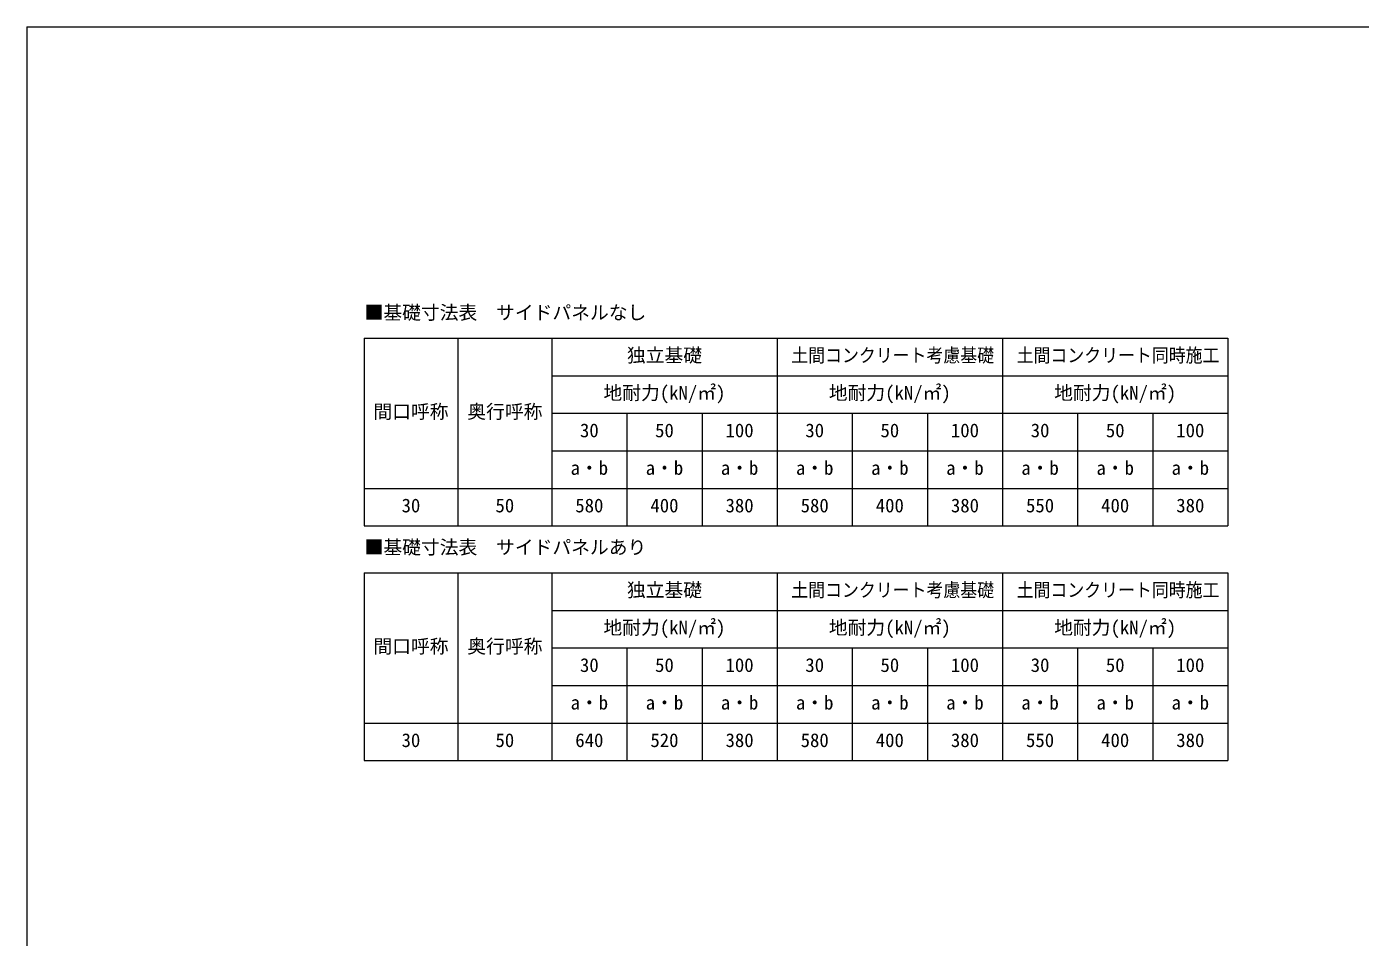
# Model space of a CAD drawing. Units: millimetres at full size, sheet at 1:40; details may follow other scales. Extents: x -11243 to 11243, y -7760 to 7760.
# Drawn here: x -11243 to 119, y 0 to 7760 of the extents above; entities that cross this region are included whole.
import ezdxf
from ezdxf.enums import TextEntityAlignment as Align

# ---------------------------------------------------------------- set-up
doc = ezdxf.new("R2010")
doc.units = ezdxf.units.MM
doc.header["$LTSCALE"] = 40
doc.layers.add('0-E_DET2', color=7, linetype='Continuous', lineweight=18)
doc.layers.add('F-0_240', color=7, linetype='Continuous', lineweight=9)
doc.styles.add('ＭＳ ゴシック', font='')
doc.styles.get('ＭＳ ゴシック').set_extended_font_data('MS Gothic')

msp = doc.modelspace()

# ---------------------------------------------------------------- linework, layer by layer
at = {"layer": '0-E_DET2'}
for p, q in [((-8368.88, 5106.03), (-8368.88, 3506.03)), ((-8368.88, 5106.03), (-1008.88, 5106.03)), ((-7568.88, 5106.03), (-7568.88, 3506.03)), ((-6768.88, 5106.03), (-6768.88, 3506.03)), ((-4848.88, 5106.03), (-4848.88, 3506.03)), ((-2928.88, 5106.03), (-2928.88, 3506.03)), ((-1008.88, 5106.03), (-1008.88, 3506.03)), ((-6768.88, 4786.03), (-1008.88, 4786.03)), ((-6768.88, 4466.03), (-1008.88, 4466.03)), ((-6128.88, 4466.03), (-6128.88, 3506.03)), ((-5488.88, 4466.03), (-5488.88, 3506.03)), ((-4208.88, 4466.03), (-4208.88, 3506.03)), ((-3568.88, 4466.03), (-3568.88, 3506.03)), ((-2288.88, 4466.03), (-2288.88, 3506.03)), ((-1648.88, 4466.03), (-1648.88, 3506.03)), ((-6768.88, 4146.03), (-1008.88, 4146.03)), ((-8368.88, 3826.03), (-1008.88, 3826.03)), ((-8368.88, 3506.03), (-1008.88, 3506.03)), ((-8368.88, 3106.03), (-8368.88, 1506.03)), ((-8368.88, 3106.03), (-1008.88, 3106.03)), ((-7568.88, 3106.03), (-7568.88, 1506.03)), ((-6768.88, 3106.03), (-6768.88, 1506.03)), ((-4848.88, 3106.03), (-4848.88, 1506.03)), ((-2928.88, 3106.03), (-2928.88, 1506.03)), ((-1008.88, 3106.03), (-1008.88, 1506.03)), ((-6768.88, 2786.03), (-1008.88, 2786.03)), ((-6768.88, 2466.03), (-1008.88, 2466.03)), ((-6128.88, 2466.03), (-6128.88, 1506.03)), ((-5488.88, 2466.03), (-5488.88, 1506.03)), ((-4208.88, 2466.03), (-4208.88, 1506.03)), ((-3568.88, 2466.03), (-3568.88, 1506.03)), ((-2288.88, 2466.03), (-2288.88, 1506.03)), ((-1648.88, 2466.03), (-1648.88, 1506.03)), ((-6768.88, 2146.03), (-1008.88, 2146.03)), ((-8368.88, 1826.03), (-1008.88, 1826.03)), ((-8368.88, 1506.03), (-1008.88, 1506.03))]:
    msp.add_line(p, q, dxfattribs=at)
at = {"layer": 'F-0_240', "color": 5}
for q in [(-11242.74, -7760), (10677.26, 7760)]:
    msp.add_line((-11242.74, 7760), q, dxfattribs=at)

# ---------------------------------------------------------------- texts
at = {"layer": '0-E_DET2', "style": 'ＭＳ ゴシック'}
for s, p in [('■基礎寸法表\u3000サイドパネルなし', (-8363.61, 5230.44)), ('独立基礎', (-6128.88, 4866.03)), ('地耐力(kN/㎡)', (-6328.88, 4546.03)), ('地耐力(kN/㎡)', (-4408.88, 4546.03)), ('地耐力(kN/㎡)', (-2488.88, 4546.03)), ('間口呼称', (-8288.88, 4386.03)), ('奥行呼称', (-7488.88, 4386.03)), ('30', (-6528.88, 4226.03)), ('50', (-5888.88, 4226.03)), ('100', (-5288.88, 4226.03)), ('30', (-4608.88, 4226.03)), ('50', (-3968.88, 4226.03)), ('100', (-3368.88, 4226.03)), ('30', (-2688.88, 4226.03)), ('50', (-2048.88, 4226.03)), ('100', (-1448.88, 4226.03)), ('a・b', (-6608.88, 3906.03)), ('a・b', (-5968.88, 3906.03)), ('a・b', (-5328.88, 3906.03)), ('a・b', (-4688.88, 3906.03)), ('a・b', (-4048.88, 3906.03)), ('a・b', (-3408.88, 3906.03)), ('a・b', (-2768.88, 3906.03)), ('a・b', (-2128.88, 3906.03)), ('a・b', (-1488.88, 3906.03)), ('30', (-8048.88, 3586.03)), ('50', (-7248.88, 3586.03)), ('580', (-6568.88, 3586.03)), ('400', (-5928.88, 3586.03)), ('380', (-5288.88, 3586.03)), ('580', (-4648.88, 3586.03)), ('400', (-4008.88, 3586.03)), ('380', (-3368.88, 3586.03)), ('550', (-2728.88, 3586.03)), ('400', (-2088.88, 3586.03)), ('380', (-1448.88, 3586.03)), ('■基礎寸法表\u3000サイドパネルあり', (-8363.61, 3230.44)), ('独立基礎', (-6128.88, 2866.03)), ('地耐力(kN/㎡)', (-6328.88, 2546.03)), ('地耐力(kN/㎡)', (-4408.88, 2546.03)), ('地耐力(kN/㎡)', (-2488.88, 2546.03)), ('間口呼称', (-8288.88, 2386.03)), ('奥行呼称', (-7488.88, 2386.03)), ('30', (-6528.88, 2226.03)), ('50', (-5888.88, 2226.03)), ('100', (-5288.88, 2226.03)), ('30', (-4608.88, 2226.03)), ('50', (-3968.88, 2226.03)), ('100', (-3368.88, 2226.03)), ('30', (-2688.88, 2226.03)), ('50', (-2048.88, 2226.03)), ('100', (-1448.88, 2226.03)), ('a・b', (-6608.88, 1906.03)), ('a・b', (-5968.88, 1906.03)), ('a・b', (-5328.88, 1906.03)), ('a・b', (-4688.88, 1906.03)), ('a・b', (-4048.88, 1906.03)), ('a・b', (-3408.88, 1906.03)), ('a・b', (-2768.88, 1906.03)), ('a・b', (-2128.88, 1906.03)), ('a・b', (-1488.88, 1906.03)), ('30', (-8048.88, 1586.03)), ('50', (-7248.88, 1586.03)), ('640', (-6568.88, 1586.03)), ('520', (-5928.88, 1586.03)), ('380', (-5288.88, 1586.03)), ('580', (-4648.88, 1586.03)), ('400', (-4008.88, 1586.03)), ('380', (-3368.88, 1586.03)), ('550', (-2728.88, 1586.03)), ('400', (-2088.88, 1586.03)), ('380', (-1448.88, 1586.03))]:
    msp.add_text(s, height=117.3, dxfattribs=at).set_placement(p, align=Align.BOTTOM_LEFT)
at = {"layer": '0-E_DET2', "style": 'ＭＳ ゴシック', "width": 0.9}
for s, p in [('土間コンクリート考慮基礎', (-4728.88, 4866.03)), ('土間コンクリート同時施工', (-2808.88, 4866.03)), ('土間コンクリート考慮基礎', (-4728.88, 2866.03)), ('土間コンクリート同時施工', (-2808.88, 2866.03))]:
    msp.add_text(s, height=117.3, dxfattribs=at).set_placement(p, align=Align.BOTTOM_LEFT)

doc.saveas('drawing.dxf')
